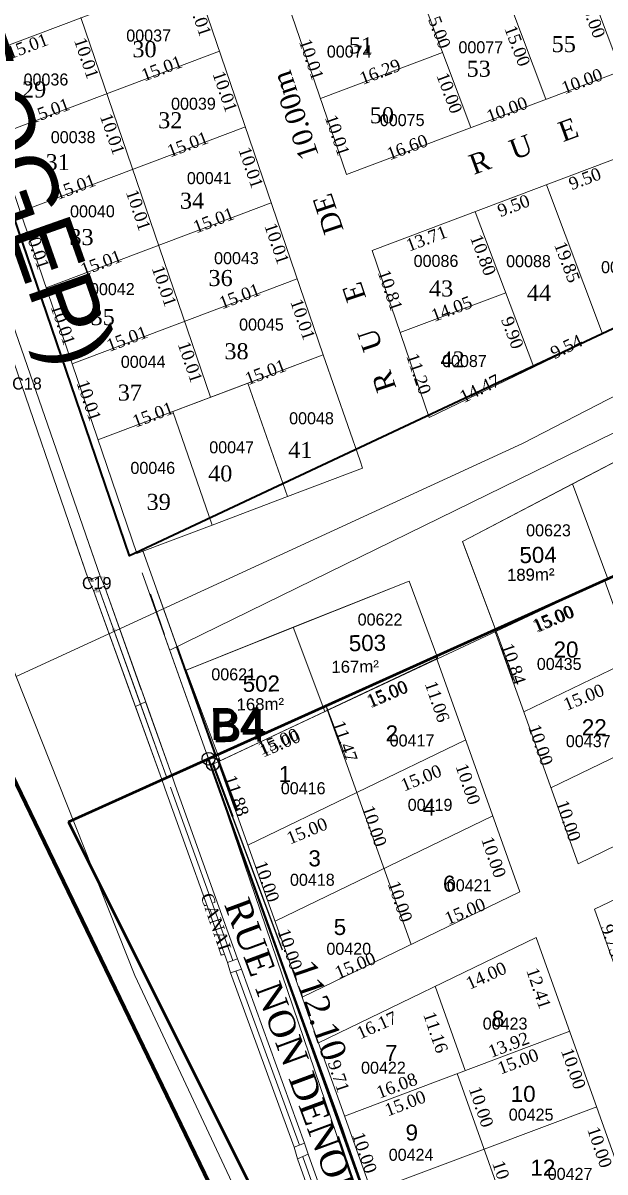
# Model space of a CAD drawing. Header units: metres. Extents: x 245225 to 248406, y 1633796 to 1637634.
# Drawn here: x 245497.8 to 245570.4, y 1636711.4 to 1636854.7 of the extents above; entities that cross this region are included whole.
import ezdxf
from ezdxf.enums import TextEntityAlignment as Align

# ---------------------------------------------------------------- set-up
doc = ezdxf.new("R2010")
doc.units = ezdxf.units.M
doc.header["$MEASUREMENT"] = 0
doc.linetypes.add('DGN Style 6', pattern=[0.997639, 0.000525, -0.209808, 0.367165, -0.209808, 0.000525, -0.209808])
for name, color, linetype, lineweight in [('11', 7, 'Continuous', 0), ('Div_Cont', 2, 'Continuous', 0), ('LIMITES TITRES FONCIERS', 7, 'Continuous', 0), ('SUP COLLEC1', 90, 'Continuous', 0), ('Toponymie', 7, 'Continuous', 30)]:
    doc.layers.add(name, color=color, linetype=linetype, lineweight=lineweight)
for name, color, linetype in [('A_revoir_niveau_0', 7, 'Continuous'), ('historique_numero_parcelle', 7, 'Continuous'), ('limites_sections', 7, 'Continuous')]:
    doc.layers.add(name, color=color, linetype=linetype)
doc.layers.add('Limites_Communes', color=7, linetype='Continuous', lineweight=211, plot=False)
doc.layers.add('LIMITES_PARCELLES', color=7, linetype='Continuous', lineweight=0, true_color=0xffffff)
doc.styles.get("Standard").update_dxf_attribs({"font": 'txt.shx'})
doc.styles.add('Style-Arial', font='arial.ttf')
doc.styles.add('Style-FANCY', font='FANCY.shx')

# ---------------------------------------------------------------- blocks, each defined once
blk = doc.blocks.new('*U571')
at = {"layer": 'LIMITES TITRES FONCIERS', "color": 5, "linetype": 'Continuous', "lineweight": 53}
blk.add_line((-220.886155, -16.798387), (-145.387325, 19.315233), dxfattribs=at)
at = {"layer": 'LIMITES TITRES FONCIERS', "color": 5, "linetype": 'Continuous', "lineweight": 53, "flags": 128}
blk.add_lwpolyline([(-220.886155, -16.798387), (-150.631459, -149.738903), (220.886211, 74.538191), (179.075952, 149.738863), (-2.488738, 67.013773)], dxfattribs=at)

msp = doc.modelspace()

# ---------------------------------------------------------------- linework, layer by layer
at = {"layer": '11', "color": 1, "linetype": 'Continuous', "lineweight": 30, "flags": 128}
msp.add_lwpolyline([(245515.480637, 1636778.389384), (245513.750257, 1636783.457067)], dxfattribs=at)
at = {"layer": 'A_revoir_niveau_0', "color": 7, "linetype": 'Continuous', "lineweight": 0}
for p, q in [((245506.0045, 1636785.2205), (245489.2842, 1636833.8398)), ((245490.6067, 1636834.2441), (245507.4427, 1636785.6865)), ((245505.699982, 1636790.712625), (245507.442682, 1636785.68641)), ((245506.004482, 1636785.22041), (245504.340904, 1636790.057764)), ((245512.728451, 1636788.980526), (245557.84767, 1636662.620332)), ((245512.687703, 1636786.12088), (245521.102303, 1636762.55508)), ((245570.363, 1636785.179755, -0.143397), (245580.636885, 1636756.406863, -0.057609)), ((245511.290717, 1636770.990886), (245506.633882, 1636783.92191)), ((245515.0867, 1636760.4504), (245506.6339, 1636783.922)), ((245511.936119, 1636771.264696), (245507.292476, 1636784.159088)), ((245515.745294, 1636760.687579), (245507.292494, 1636784.159179)), ((245507.978882, 1636784.43951), (245512.584908, 1636771.539943)), ((245507.9789, 1636784.4396), (245516.3935, 1636760.8738)), ((245513.654703, 1636783.412854), (245521.102321, 1636762.555171)), ((245556.572657, 1636779.102088, -0.708689), (245558.96565, 1636772.710259, -0.703729)), ((245556.642679, 1636778.99821, -0.140758), (245567.054145, 1636749.84001, -0.05382)), ((245556.827778, 1636778.828687, 0.919887), (245559.220771, 1636772.436858, 0.924847)), ((245549.325174, 1636775.701386, -0.13935), (245559.810017, 1636746.337688, -0.0518)), ((245511.936119, 1636771.264696), (245511.73064, 1636771.835266)), ((245515.745294, 1636760.687579), (245511.730658, 1636771.835356)), ((245535.604853, 1636769.519842, -0.13671), (245546.227277, 1636739.770836, -0.048011)), ((245535.736144, 1636769.325071, 0.928161), (245538.158922, 1636762.853684, 0.933183)), ((245522.080632, 1636760.656332, 3.697477), (245523.929679, 1636755.718742, 3.701276)), ((245516.207244, 1636759.374932), (245524.009444, 1636737.776132)), ((245516.207262, 1636759.375022), (245524.009462, 1636737.776222)), ((245524.5604, 1636737.9731), (245516.821, 1636759.6419)), ((245569.08347, 1636744.156714, -0.036875), (245591.349019, 1636681.800141, 0.149045)), ((245561.839342, 1636740.654392, -0.034855), (245584.29609, 1636677.762352, 0.152662)), ((245529.801488, 1636738.372706, -0.060623), (245537.628956, 1636716.709091, 0.00406)), ((245524.374628, 1636736.472871), (245532.292228, 1636714.735571)), ((245532.9265, 1636715.01), (245525.099, 1636736.6737)), ((245523.7169, 1636736.2333), (245531.6345, 1636714.496)), ((245549.235822, 1636734.560963, -0.031339), (245552.988962, 1636724.049974)), ((245551.977032, 1636723.668156), (245565.430083, 1636685.99174, 0.112335)), ((245533.3782, 1636713.644), (245572.225104, 1636604.849956)), ((245533.3782, 1636713.644), (245568.708031, 1636614.699815)), ((245568.37041, 1636612.238112), (245532.0695, 1636713.0379)), ((245566.681159, 1636616.928799), (245532.0695, 1636713.0379)), ((245571.281398, 1636606.220881), (245532.728094, 1636713.275079)), ((245567.913042, 1636615.574077), (245532.728094, 1636713.275079))]:
    msp.add_line(p, q, dxfattribs=at)
at = {"layer": 'A_revoir_niveau_0', "color": 7, "linetype": 'Continuous', "lineweight": 13}
for p, q in [((245552.643516, 1636790.005105, 0.911214), (245558.913038, 1636773.258832, 0.924209)), ((245535.736144, 1636769.325071, 0.928161), (245537.869032, 1636763.627999, 0.932582))]:
    msp.add_line(p, q, dxfattribs=at)
at = {"layer": 'A_revoir_niveau_0', "color": 5, "linetype": 'Continuous', "lineweight": 0}
for p, q in [((245506.6339, 1636783.922), (245506.0045, 1636785.2205)), ((245507.4427, 1636785.6865), (245507.9789, 1636784.4396)), ((245512.380224, 1636772.113178), (245512.584908, 1636771.539943)), ((245512.380242, 1636772.113268), (245516.3935, 1636760.8738)), ((245511.290717, 1636770.990886), (245511.08596, 1636771.559452)), ((245515.0867, 1636760.4504), (245511.085977, 1636771.559542)), ((245513.12743, 1636770.020705), (245511.848886, 1636769.441111)), ((245515.5489, 1636759.1372), (245523.3511, 1636737.5384)), ((245523.3511, 1636737.5384), (245523.7169, 1636736.2333)), ((245533.3782, 1636713.644), (245532.9265, 1636715.01)), ((245531.6345, 1636714.496), (245532.0695, 1636713.0379)), ((245532.0695, 1636713.0379), (245533.3782, 1636713.644))]:
    msp.add_line(p, q, dxfattribs=at)
at = {"layer": 'A_revoir_niveau_0', "linetype": 'Continuous', "lineweight": 0}
msp.add_line((245514.565982, 1636783.834505), (245524.226765, 1636756.778664), dxfattribs=at)
at = {"layer": 'A_revoir_niveau_0', "color": 7, "linetype": 'Continuous', "lineweight": 30}
msp.add_line((245521.529736, 1636761.323517, -0.129128), (245529.269104, 1636739.654802, -0.064519), dxfattribs=at)
at = {"layer": 'A_revoir_niveau_0', "color": 1, "linetype": 'Continuous', "lineweight": 30}
msp.add_line((245522.080616, 1636760.656242, 3.697481), (245530.150019, 1636739.108164, 3.714058), dxfattribs=at)
at = {"layer": 'A_revoir_niveau_0', "color": 5, "linetype": 'Continuous', "lineweight": 40, "flags": 128}
msp.add_lwpolyline([(245904.959091, 1636911.461804), (245930.174433, 1636870.015722), (245558.774122, 1636657.389392), (245538.087021, 1636715.325371), (245520.969777, 1636762.92637), (245579.818956, 1636789.440258), (245596.181416, 1636760.857858), (245630.890655, 1636780.716536), (245645.799611, 1636754.679451), (245738.660151, 1636806.92273), (245723.770592, 1636833.859662), (245904.959091, 1636911.461804)], close=True, dxfattribs=at)
at = {"layer": 'A_revoir_niveau_0', "color": 7, "linetype": 'Continuous', "lineweight": 0, "flags": 128}
msp.add_lwpolyline([(245513.12743, 1636770.020705), (245511.848886, 1636769.441111), (245515.0867, 1636760.4504), (245515.5489, 1636759.1372), (245523.3511, 1636737.5384), (245523.7169, 1636736.2333), (245531.6345, 1636714.496), (245532.0695, 1636713.0379), (245533.3782, 1636713.644), (245532.9265, 1636715.01), (245525.099, 1636736.6737), (245524.5604, 1636737.9731), (245516.821, 1636759.6419), (245516.3935, 1636760.8738), (245513.12743, 1636770.020705)], close=True, dxfattribs=at)
at = {"layer": 'A_revoir_niveau_0', "color": 7, "linetype": 'Continuous', "lineweight": 0}
for points in [[(245506.004482, 1636785.22041), (245507.442682, 1636785.68641), (245507.978882, 1636784.43951), (245506.633882, 1636783.92191)], [(245506.004482, 1636785.22041), (245507.442682, 1636785.68641), (245507.978882, 1636784.43951), (245506.633882, 1636783.92191)], [(245506.0045, 1636785.2205), (245507.4427, 1636785.6865), (245507.9789, 1636784.4396), (245506.6339, 1636783.922)], [(245523.716882, 1636736.23321), (245525.098982, 1636736.67361), (245524.560382, 1636737.97301), (245523.351082, 1636737.53831)], [(245523.716882, 1636736.23321), (245525.098982, 1636736.67361), (245524.560382, 1636737.97301), (245523.351082, 1636737.53831)], [(245523.716882, 1636736.23321), (245525.098982, 1636736.67361), (245524.560382, 1636737.97301), (245523.351082, 1636737.53831)], [(245523.716882, 1636736.23321), (245525.098982, 1636736.67361), (245524.560382, 1636737.97301), (245523.351082, 1636737.53831)], [(245523.716882, 1636736.23321), (245525.098982, 1636736.67361), (245524.560382, 1636737.97301), (245523.351082, 1636737.53831)], [(245523.716882, 1636736.23321), (245525.098982, 1636736.67361), (245524.560382, 1636737.97301), (245523.351082, 1636737.53831)], [(245523.716882, 1636736.23321), (245525.098982, 1636736.67361), (245524.560382, 1636737.97301), (245523.351082, 1636737.53831)], [(245523.716882, 1636736.23321), (245525.098982, 1636736.67361), (245524.560382, 1636737.97301), (245523.351082, 1636737.53831)], [(245523.716882, 1636736.23321), (245525.098982, 1636736.67361), (245524.560382, 1636737.97301), (245523.351082, 1636737.53831)], [(245523.716882, 1636736.23321), (245525.098982, 1636736.67361), (245524.560382, 1636737.97301), (245523.351082, 1636737.53831)], [(245523.7169, 1636736.2333), (245525.099, 1636736.6737), (245524.5604, 1636737.9731), (245523.3511, 1636737.5384)], [(245523.7169, 1636736.2333), (245525.099, 1636736.6737), (245524.5604, 1636737.9731), (245523.3511, 1636737.5384)], [(245523.7169, 1636736.2333), (245525.099, 1636736.6737), (245524.5604, 1636737.9731), (245523.3511, 1636737.5384)], [(245523.7169, 1636736.2333), (245525.099, 1636736.6737), (245524.5604, 1636737.9731), (245523.3511, 1636737.5384)], [(245523.7169, 1636736.2333), (245525.099, 1636736.6737), (245524.5604, 1636737.9731), (245523.3511, 1636737.5384)]]:
    msp.add_3dface(points, dxfattribs=at)
at = {"layer": 'A_revoir_niveau_0', "color": 4, "linetype": 'Continuous', "lineweight": 0}
for points in [[(245532.069482, 1636713.03781), (245533.378182, 1636713.64391), (245532.926482, 1636715.00991), (245531.634482, 1636714.49591)], [(245532.069482, 1636713.03781), (245533.378182, 1636713.64391), (245532.926482, 1636715.00991), (245531.634482, 1636714.49591)], [(245532.069482, 1636713.03781), (245533.378182, 1636713.64391), (245532.926482, 1636715.00991), (245531.634482, 1636714.49591)], [(245532.069482, 1636713.03781), (245533.378182, 1636713.64391), (245532.926482, 1636715.00991), (245531.634482, 1636714.49591)], [(245532.069482, 1636713.03781), (245533.378182, 1636713.64391), (245532.926482, 1636715.00991), (245531.634482, 1636714.49591)], [(245532.069482, 1636713.03781), (245533.378182, 1636713.64391), (245532.926482, 1636715.00991), (245531.634482, 1636714.49591)], [(245532.069482, 1636713.03781), (245533.378182, 1636713.64391), (245532.926482, 1636715.00991), (245531.634482, 1636714.49591)], [(245532.069482, 1636713.03781), (245533.378182, 1636713.64391), (245532.926482, 1636715.00991), (245531.634482, 1636714.49591)], [(245532.069482, 1636713.03781), (245533.378182, 1636713.64391), (245532.926482, 1636715.00991), (245531.634482, 1636714.49591)], [(245532.069482, 1636713.03781), (245533.378182, 1636713.64391), (245532.926482, 1636715.00991), (245531.634482, 1636714.49591)], [(245532.0695, 1636713.0379), (245533.3782, 1636713.644), (245532.9265, 1636715.01), (245531.6345, 1636714.496)], [(245532.0695, 1636713.0379), (245533.3782, 1636713.644), (245532.9265, 1636715.01), (245531.6345, 1636714.496)], [(245532.0695, 1636713.0379), (245533.3782, 1636713.644), (245532.9265, 1636715.01), (245531.6345, 1636714.496)], [(245532.0695, 1636713.0379), (245533.3782, 1636713.644), (245532.9265, 1636715.01), (245531.6345, 1636714.496)], [(245532.0695, 1636713.0379), (245533.3782, 1636713.644), (245532.9265, 1636715.01), (245531.6345, 1636714.496)]]:
    msp.add_3dface(points, dxfattribs=at)
at = {"layer": 'Div_Cont', "color": 7, "linetype": 'Continuous', "lineweight": 13, "extrusion": (0.0663406789937921, 0.0256108565431395, 0.9974682944022678), "elevation": 58210.632018, "flags": 128}
msp.add_lwpolyline([(1438509.87499, -816499.988903), (1438510.573634, -816509.935374), (1438510.901348, -816514.600985), (1438524.158815, -816514.736475), (1438522.488031, -816500.117807), (1438509.87499, -816499.988903)], close=True, dxfattribs=at)
at = {"layer": 'Div_Cont', "color": 7, "linetype": 'Continuous', "lineweight": 13, "extrusion": (0.0663406789934778, 0.0256108565428571, 0.997468294402296), "elevation": 58210.632018, "flags": 128}
msp.add_lwpolyline([(1438520.725894, -816484.699821), (1438508.792514, -816484.577863), (1438509.846932, -816499.589422), (1438509.874991, -816499.9889), (1438522.488033, -816500.117804), (1438520.725894, -816484.699821)], close=True, dxfattribs=at)
at = {"layer": 'Div_Cont', "color": 7, "linetype": 'Continuous', "lineweight": 13, "extrusion": (0.0663406789937875, 0.0256108565433774, 0.9974682944022621), "elevation": 58210.632019, "flags": 128}
msp.add_lwpolyline([(1438507.134676, -816460.97559), (1438507.175736, -816461.560146), (1438508.244748, -816476.251713), (1438508.23573, -816476.27684), (1438508.230154, -816476.571706), (1438518.521443, -816476.676882), (1438518.357528, -816461.090286), (1438507.134676, -816460.97559)], close=True, dxfattribs=at)
at = {"layer": 'Div_Cont', "color": 7, "linetype": 'Continuous', "lineweight": 13}
msp.add_3dface([(245518.164956, 1636773.993384, 3.615465), (245522.402235, 1636762.675355, 3.624248), (245535.462103, 1636768.803374, 2.598306), (245531.526977, 1636779.314334, 2.59015)], dxfattribs=at)
at = {"layer": 'LIMITES TITRES FONCIERS', "color": 5, "linetype": 'Continuous', "lineweight": 53}
msp.add_line((245517.35501, 1636761.297774), (245579.818956, 1636789.440258), dxfattribs=at)
at = {"layer": 'Limites_Communes', "color": 210, "lineweight": 80, "flags": 128}
msp.add_lwpolyline([(245735.1907, 1636182.4264), (245737.0861, 1636220.9674), (245735.2556, 1636239.0143), (245707.1038, 1636298.2282), (245667.8308, 1636399.1458), (245610.4254, 1636525.3073), (245591.9622, 1636563.4721), (245540.6052, 1636669.6309), (245473.0182, 1636809.3381), (245335.4487, 1637145.601), (245779.4502, 1637342.6846), (245848.75, 1637373.75), (245979.1715, 1637415.3337), (246366.25, 1637538.75), (246605.2718, 1637633.7039), (246913.4298, 1637003.726)], dxfattribs=at)
at = {"layer": 'limites_parcelles', "color": 7, "linetype": 'Continuous', "lineweight": 0}
msp.add_line((245895.205595, 1636968.585828), (245511.81909, 1636788.553504), dxfattribs=at)
at = {"layer": 'limites_parcelles', "color": 7, "lineweight": 0}
for p, q in [((245561.815975, 1636876.749644), (245572.406672, 1636848.681208)), ((245552.459829, 1636873.219412), (245563.050526, 1636845.150975)), ((245543.103684, 1636869.68918), (245553.694381, 1636841.620743)), ((245491.016667, 1636850.035865), (245512.021912, 1636788.518791)), ((245614.599497, 1636837.417865), (245548.50393, 1636805.462587)), ((245570.117079, 1636815.911914), (245563.109162, 1636834.484937)), ((245561.529826, 1636811.760228), (245554.220824, 1636831.131217)), ((245544.885066, 1636816.060982), (245558.034954, 1636821.022658)), ((245516.516153, 1636806.216443), (245507.181608, 1636802.694361)), ((245521.434631, 1636792.070369), (245516.516153, 1636806.216443)), ((245512.021912, 1636788.518791), (245521.434631, 1636792.070369)), ((245566.013485, 1636728.964347), (245537.94058, 1636718.371964)), ((245569.376748, 1636719.545243, 0.028084), (245541.303843, 1636708.95286, 0.028084))]:
    msp.add_line(p, q, dxfattribs=at)
at = {"layer": 'limites_parcelles', "color": 1, "linetype": 'Continuous', "lineweight": 40, "flags": 128}
msp.add_lwpolyline([(246242.36, 1637357.731), (246325.071, 1637170.444), (245511.13, 1636788.23), (245429.275, 1637028.013), (246242.360078, 1637357.730823)], close=True, dxfattribs=at)
at = {"layer": 'limites_parcelles', "color": 7, "lineweight": 0, "flags": 128}
for points in [[(245528.460131, 1636864.163919), (245538.159096, 1636835.759017)], [(245538.159096, 1636835.759017), (245605.620989, 1636861.213533)], [(245491.016667, 1636850.035865), (245519.099265, 1636860.631906)], [(245519.086169, 1636860.670261), (245535.264206, 1636813.290401)], [(245505.057966, 1636855.333885), (245521.222907, 1636807.992381)], [(245494.249655, 1636840.567564), (245522.332254, 1636851.163605)], [(245534.926108, 1636845.227317), (245550.164148, 1636850.976889)], [(245541.392084, 1636826.290716), (245609.151221, 1636851.857387)], [(245497.482643, 1636831.099264), (245525.565242, 1636841.695304)], [(245500.715632, 1636821.630963), (245528.79823, 1636832.227003)], [(245541.392084, 1636826.290716), (245548.50393, 1636805.462587)], [(245503.94862, 1636812.162662), (245532.031218, 1636822.758702)], [(245507.181608, 1636802.694361), (245535.264206, 1636813.290401)]]:
    msp.add_lwpolyline(points, dxfattribs=at)
msp.add_lwpolyline([(245540.180938, 1636799.143669), (245539.860947, 1636800.069677), (245535.264206, 1636813.290401), (245525.889886, 1636809.753312), (245530.808364, 1636795.607238), (245540.180938, 1636799.143669)], close=True, dxfattribs=at)
at = {"layer": 'limites_parcelles', "color": 7, "lineweight": 0}
msp.add_3dface([(245525.889886, 1636809.753312), (245516.516153, 1636806.216443), (245521.434631, 1636792.070369), (245530.808364, 1636795.607238)], dxfattribs=at)
at = {"layer": 'limites_sections', "lineweight": 13, "flags": 128}
for points in [[(245897.722, 1636971.857), (245799.571, 1636923.569), (245677.175, 1636862.609), (245560.123, 1636802.218), (245496.981, 1636773.187), (245385.738, 1637053.755), (245806.576, 1637211.153), (245897.722, 1636971.857)], [(245719.42, 1636353.986), (245698.595, 1636337.993), (245511.761, 1636735.908), (245496.981, 1636773.187), (245560.123, 1636802.218), (245677.175, 1636862.609), (245799.571, 1636923.569), (245873.298, 1636959.841), (245895.178, 1636920.691), (245957.845, 1636823.563), (246030.023, 1636685.769), (246046.154, 1636659.835), (246025.889, 1636623.421), (245978.663, 1636538.563), (245960.384, 1636515.714), (245916.796, 1636464.041), (245868.99, 1636432.405), (245787.087, 1636391.629), (245738.227, 1636368.429), (245719.42, 1636353.986)]]:
    msp.add_lwpolyline(points, close=True, dxfattribs=at)
at = {"layer": 'SUP COLLEC1', "color": 7, "linetype": 'Continuous', "lineweight": 0}
for p, q in [((245883.535221, 1636956.294988), (245516.13889, 1636776.45554)), ((245579.782351, 1636789.599551, -0.883352), (245521.4963, 1636762.250268, 3.695415)), ((245560.28973, 1636768.784331, -0.110304), (245587.45521, 1636781.918036, -0.117881)), ((245563.671938, 1636759.31217, -0.082062), (245590.837417, 1636772.445876, -0.089639)), ((245525.880122, 1636752.148304, -0.100707), (245553.045602, 1636765.28201, -0.108284)), ((245556.886017, 1636657.598364, -3.718182), (245520.710016, 1636763.704365, -3.837219)), ((245558.774, 1636657.389), (245520.97, 1636762.926)), ((245567.054145, 1636749.84001, -0.05382), (245594.219625, 1636762.973715, -0.061398)), ((245569.08347, 1636744.156714, -0.036875), (245596.248949, 1636757.290419, -0.044452)), ((245529.26233, 1636742.676144, -0.072465), (245556.42781, 1636755.809849, -0.080042)), ((245532.644537, 1636733.203983, -0.044223), (245559.810017, 1636746.337688, -0.0518)), ((245534.673862, 1636727.520687, -0.027278), (245561.839342, 1636740.654392, -0.034855))]:
    msp.add_line(p, q, dxfattribs=at)
at = {"layer": 'SUP COLLEC1', "color": 7, "linetype": 'Continuous', "lineweight": 30}
for p, q in [((245579.819028, 1636789.440067, -0.145217), (245520.969844, 1636762.926194, -0.133894)), ((245520.969844, 1636762.926194, -0.133894), (245529.269104, 1636739.654802, -0.064519))]:
    msp.add_line(p, q, dxfattribs=at)
at = {"layer": 'SUP COLLEC1', "color": 7, "linetype": 'Continuous', "lineweight": 40}
for p, q in [((245521.884465, 1636763.338474), (245517.042765, 1636776.898066)), ((245524.589317, 1636756.425483, 2.000734), (245522.147114, 1636762.948756, 1.995672)), ((245529.269104, 1636739.654802, -0.064519), (245537.628956, 1636716.709091, 0.00406)), ((245537.628956, 1636716.709091, 0.00406), (245538.087017, 1636715.325381, 0.00815)), ((245537.092578, 1636715.845943, -3.779077), (245556.886126, 1636657.598664, -3.718168))]:
    msp.add_line(p, q, dxfattribs=at)
at = {"layer": 'SUP COLLEC1', "color": 1, "linetype": 'Continuous', "lineweight": 30}
msp.add_line((245521.496284, 1636762.250177, 3.695419), (245530.150019, 1636739.108164, 3.714058), dxfattribs=at)
at = {"layer": 'SUP COLLEC1', "linetype": 'Continuous', "lineweight": 0}
for p, q in [((245521.4963, 1636762.250268, 3.695415), (245523.937344, 1636755.722373, 3.700673)), ((245523.946278, 1636755.726605, 3.69997), (245521.496545, 1636762.249991, 3.695406))]:
    msp.add_line(p, q, dxfattribs=at)
at = {"layer": 'SUP COLLEC1', "color": 7, "linetype": 'Continuous', "lineweight": 13}
msp.add_line((245524.311063, 1636757.168717, 2.000157), (245522.147114, 1636762.948756, 1.995672), dxfattribs=at)
at = {"layer": 'SUP COLLEC1', "color": 1, "linetype": 'Continuous', "lineweight": 40}
msp.add_line((245538.087003, 1636715.32528), (245558.774104, 1636657.389302), dxfattribs=at)
at = {"layer": 'SUP COLLEC1', "color": 7, "linetype": 'Continuous', "lineweight": 13, "extrusion": (0.0663406789939919, 0.0256108565432143, 0.9974682944022529), "elevation": 58210.632019, "flags": 128}
msp.add_lwpolyline([(1438520.725893, -816484.699824), (1438508.792513, -816484.577866), (1438510.901348, -816514.600985), (1438524.158815, -816514.736475), (1438520.725893, -816484.699824)], dxfattribs=at)
at = {"layer": 'SUP COLLEC1', "color": 7, "linetype": 'Continuous', "lineweight": 13, "extrusion": (0.0663406789941378, 0.0256108565423801, 0.9974682944022643), "elevation": 58210.632017, "flags": 128}
msp.add_lwpolyline([(1438518.521455, -816476.67686), (1438508.230166, -816476.571684), (1438506.12133, -816446.548565), (1438518.205913, -816446.672069), (1438518.521455, -816476.67686)], dxfattribs=at)
at = {"layer": 'SUP COLLEC1', "linetype": 'Continuous', "lineweight": 40, "extrusion": (-0.0002642352402951, 0.0007066238502016, 0.9999997154311955), "elevation": 1095.395226, "flags": 128}
msp.add_lwpolyline([(245521.488705, 1636761.884867), (245523.929751, 1636755.356971)], dxfattribs=at)
at = {"layer": 'SUP COLLEC1', "color": 7, "linetype": 'Continuous', "lineweight": 30, "extrusion": (-0.0009914206206706, 0.0026275539019327, 0.9999960565150471)}
msp.add_circle((245520.849047, 1636757.915985, 4057.134367), 0.8000000000000046, dxfattribs=at)
at = {"layer": 'SUP COLLEC1', "color": 7, "linetype": 'Continuous', "lineweight": 30, "extrusion": (0.066340678993915, 0.0256108565425995, 0.9974682944022735)}
msp.add_circle((1438506.050954, -816445.547753, 58210.632018), 0.8000000000000002, dxfattribs=at)
at = {"layer": 'SUP COLLEC1', "linetype": 'Continuous', "lineweight": 0, "extrusion": (0.066340678993915, 0.0256108565425995, 0.9974682944022735)}
msp.add_circle((1438506.051032, -816445.547801, 58210.632018), 0.8000000000000002, dxfattribs=at)
at = {"layer": 'SUP COLLEC1', "color": 3, "linetype": 'Continuous', "lineweight": 13, "extrusion": (0.066340678993915, 0.0256108565425995, 0.9974682944022735)}
msp.add_circle((1438506.051032, -816445.547801, 58210.632018), 0.8000000000000002, dxfattribs=at)
at = {"layer": 'SUP COLLEC1', "linetype": 'Continuous', "lineweight": 40}
msp.add_3dface([(245893.276, 1636930.665), (245930.174, 1636870.01), (245558.774, 1636657.389), (245520.97, 1636762.926)], dxfattribs=at)

# ---------------------------------------------------------------- block references
at = {"layer": 'LIMITES TITRES FONCIERS', "color": 5, "linetype": 'Continuous', "lineweight": 53, "rotation": 358.6901}
msp.add_blockref('*U571', (245724.72674, 1636766.806508), dxfattribs=at)
msp.add_blockref('*U571', (245724.72674, 1636766.806508), dxfattribs=at)

# ---------------------------------------------------------------- texts
at = {"layer": 'historique_numero_parcelle', "color": 92, "linetype": 'Continuous', "lineweight": 0, "style": 'Style-FANCY'}
for s, p in [('00037', (245513.500315, 1636853.099919)), ('00077', (245554.926285, 1636851.637095)), ('00074', (245538.509853, 1636851.101219)), ('00036', (245500.690258, 1636847.615076)), ('00039', (245519.084186, 1636844.598413)), ('00075', (245545.120171, 1636842.558576)), ('00038', (245504.084375, 1636840.429932)), ('00041', (245521.054964, 1636835.329028)), ('00040', (245506.488119, 1636831.184344)), ('00043', (245524.449082, 1636825.346613)), ('00086', (245549.335446, 1636824.993366)), ('00088', (245560.873031, 1636824.966349)), ('00089', (245572.711063, 1636824.225488)), ('00042', (245508.971165, 1636821.4823)), ('00045', (245527.56948, 1636817.0645)), ('00044', (245512.815881, 1636812.421715)), ('00087', (245552.88011, 1636812.515348)), ('00048', (245533.810277, 1636805.381784)), ('00047', (245523.846899, 1636801.761788)), ('00046', (245514.017354, 1636799.191656))]:
    msp.add_text(s, height=1.499994, rotation=0.1323, dxfattribs=at).set_placement(p, align=Align.MIDDLE_CENTER)
at = {"layer": 'historique_numero_parcelle', "color": 3, "extrusion": (-0.0009914206206704, 0.0026275539019333, 0.9999960565150471), "style": 'Style-FANCY'}
msp.add_text('00623', height=1.499994, rotation=7.5e-05, dxfattribs=at).set_placement((245563.257935, 1636786.367879, 4068.25367), align=Align.MIDDLE_CENTER)
at = {"layer": 'historique_numero_parcelle', "color": 3, "extrusion": (-0.0009914206206704, 0.0026275539019332, 0.9999960565150471), "style": 'Style-FANCY'}
for s, p in [('00622', (245542.247683, 1636775.241363, 4069.928324)), ('00621', (245523.996261, 1636768.404889, 4071.327519))]:
    msp.add_text(s, height=1.499994, rotation=7.5e-05, dxfattribs=at).set_placement(p, align=Align.MIDDLE_CENTER)
at = {"layer": 'historique_numero_parcelle', "color": 3, "extrusion": (-0.0009914206206706, 0.002627553901933, 0.9999960565150471), "style": 'Style-FANCY'}
for s, p in [('00435', (245564.578941, 1636769.734189, 4057.134367)), ('00417', (245546.226899, 1636760.195859, 4057.134367)), ('00437', (245568.199629, 1636760.110797, 4057.134367)), ('00416', (245532.652158, 1636754.240503, 4057.134367)), ('00419', (245548.477715, 1636752.173445, 4057.134367)), ('00418', (245533.793541, 1636742.826505, 4057.134367)), ('00421', (245553.355934, 1636742.143697, 4057.134367)), ('00420', (245538.335842, 1636734.227221, 4057.134367)), ('00423', (245557.831313, 1636724.897416, 4057.134367)), ('00422', (245542.659332, 1636719.398098, 4057.134367)), ('00425', (245561.077854, 1636713.548253, 4057.134367)), ('00424', (245546.108508, 1636708.541798, 4057.134367)), ('00427', (245565.938991, 1636706.162434, 4057.134367))]:
    msp.add_text(s, height=1.499994, rotation=7.5e-05, dxfattribs=at).set_placement(p, align=Align.MIDDLE_CENTER)
at = {"layer": 'limites_parcelles', "color": 7, "lineweight": 0}
for s, insert, char_height, attachment_point, rotation, line_spacing_factor in [('\\fSylfaen|b0|i0|c00|p23;10.01', (245520.526489, 1636855.833128), 1.55, 2, 288.85267473540927, 0.6), ('\\fSylfaen|b0|i0|c00|p23;15.00', (245569.571875, 1636855.627712), 1.55, 2, 290.6723199663295, 0.6), ('\\fSylfaen|b0|i0|c00|p23;5.00', (245549.017484, 1636853.215198), 1.55, 8, 290.6723199663295, 0.6), ('\\fSylfaen|b0|i0|c00|p23;15.00', (245560.215729, 1636852.09748), 1.55, 2, 290.6723199663295, 0.6), ('\\fSylfaen|b0|i0|c00|p23;15.01', (245498.107921, 1636852.497752), 1.55, 2, 20.672319966329518, 0.6), ('\\fSylfaen|b0|i0|c00|p23;10.01', (245506.48519, 1636850.535108), 1.55, 2, 288.85267473540927, 0.6), ('\\fSylfaen|b0|i0|c00|p23;10.01', (245533.042534, 1636849.868907), 1.55, 8, 288.85267473540927, 0.6), ('\\fSylfaen|b0|i0|c00|p23;R   U    E       DE     10.00m', (245554.062139, 1636835.663235), 2.5, 7, 20.151336959884055, 0.6), ('\\fSylfaen|b0|i0|c00|p23;15.01', (245515.412599, 1636848.250589), 1.55, 8, 20.672319966329518, 0.6), ('\\fSylfaen|b0|i0|c00|p23;16.29', (245542.646123, 1636847.838098), 1.55, 8, 20.672319966329518, 0.6), ('\\fSylfaen|b0|i0|c00|p23;10.01', (245523.759477, 1636846.364827), 1.55, 2, 288.85267473540927, 0.6), ('\\fSylfaen|b0|i0|c00|p23;R   U    E       DE     10.00m', (245544.467883, 1636809.171719), 2.5, 7, 108.4550241487641, 0.6), ('\\fSylfaen|b0|i0|c00|p23;10.00', (245551.742142, 1636846.228211), 1.55, 2, 290.6723199663295, 0.6), ('\\fSylfaen|b0|i0|c00|p23;10.00', (245567.829594, 1636846.652086), 1.55, 8, 20.672319966329518, 0.6), ('\\fSylfaen|b0|i0|c00|p23;15.01', (245501.3713, 1636842.952569), 1.55, 8, 20.672319966329518, 0.6), ('\\fSylfaen|b0|i0|c00|p23;10.00', (245558.473449, 1636843.121854), 1.55, 8, 20.672319966329518, 0.6), ('\\fSylfaen|b0|i0|c00|p23;10.01', (245509.718178, 1636841.066807), 1.55, 2, 288.85267473540927, 0.6), ('\\fSylfaen|b0|i0|c00|p23;10.01', (245536.275523, 1636840.400606), 1.55, 8, 288.85267473540927, 0.6), ('\\fSylfaen|b0|i0|c00|p23;15.01', (245518.645588, 1636838.782288), 1.55, 8, 20.672319966329518, 0.6), ('\\fSylfaen|b0|i0|c00|p23;16.60', (245546.027734, 1636838.425874), 1.55, 8, 20.672319966329518, 0.6), ('\\fSylfaen|b0|i0|c00|p23;10.01', (245526.992465, 1636836.896526), 1.55, 2, 288.85267473540927, 0.6), ('\\fSylfaen|b0|i0|c00|p23;9.50', (245567.623936, 1636835.974675), 1.55, 2, 20.672319966329518, 0.6), ('\\fSylfaen|b0|i0|c00|p23;15.01', (245504.604288, 1636833.484268), 1.55, 8, 20.672319966329518, 0.6), ('\\fSylfaen|b0|i0|c00|p23;10.01', (245512.951166, 1636831.598506), 1.55, 2, 288.85267473540927, 0.6), ('\\fSylfaen|b0|i0|c00|p23;9.50', (245558.735597, 1636832.620954), 1.55, 2, 20.672319966329518, 0.6), ('\\fSylfaen|b0|i0|c00|p23;15.01', (245521.878576, 1636829.313988), 1.55, 8, 20.672319966329518, 0.6), ('\\fSylfaen|b0|i0|c00|p23;10.01', (245530.225453, 1636827.428226), 1.55, 2, 288.85267473540927, 0.6), ('\\fSylfaen|b0|i0|c00|p23;10.01', (245498.832058, 1636826.272552), 1.55, 8, 288.85267473540927, 0.6), ('\\fSylfaen|b0|i0|c00|p23;13.71', (245547.877058, 1636828.523843), 1.55, 2, 20.672319966329518, 0.6), ('\\fSylfaen|b0|i0|c00|p23;10.80', (245555.940766, 1636826.006333), 1.55, 2, 290.6723199663295, 0.6), ('\\fSylfaen|b0|i0|c00|p23;19.85', (245566.425997, 1636825.127821), 1.55, 2, 290.6723199663295, 0.6), ('\\fSylfaen|b0|i0|c00|p23;15.01', (245507.837277, 1636824.015967), 1.55, 8, 20.672319966329518, 0.6), ('\\fSylfaen|b0|i0|c00|p23;10.01', (245516.184154, 1636822.130205), 1.55, 2, 288.85267473540927, 0.6), ('\\fSylfaen|b0|i0|c00|p23;10.81', (245542.871496, 1636821.083288), 1.55, 8, 288.85267473540927, 0.6), ('\\fSylfaen|b0|i0|c00|p23;15.01', (245525.111564, 1636819.845687), 1.55, 8, 20.672319966329518, 0.6), ('\\fSylfaen|b0|i0|c00|p23;10.01', (245502.065046, 1636816.804251), 1.55, 8, 288.85267473540927, 0.6), ('\\fSylfaen|b0|i0|c00|p23;10.01', (245533.458442, 1636817.959925), 1.55, 2, 288.85267473540927, 0.6), ('\\fSylfaen|b0|i0|c00|p23;14.05', (245551.561006, 1636818.277815), 1.55, 8, 20.672319966329518, 0.6), ('\\fSylfaen|b0|i0|c00|p23;9.90', (245559.595267, 1636816.320838), 1.55, 2, 290.6723199663295, 0.6), ('\\fSylfaen|b0|i0|c00|p23;15.01', (245511.070265, 1636814.547667), 1.55, 8, 20.672319966329518, 0.6), ('\\fSylfaen|b0|i0|c00|p23;9.54', (245565.947391, 1636813.582028), 1.55, 8, 25.80242318528712, 0.6), ('\\fSylfaen|b0|i0|c00|p23;10.01', (245519.417142, 1636812.661905), 1.55, 2, 288.85267473540927, 0.6), ('\\fSylfaen|b0|i0|c00|p23;15.01', (245528.344552, 1636810.377386), 1.55, 8, 20.672319966329518, 0.6), ('\\fSylfaen|b0|i0|c00|p23;11.20', (245546.427419, 1636810.669223), 1.55, 8, 288.85267473540927, 0.6), ('\\fSylfaen|b0|i0|c00|p23;14.47', (245555.141075, 1636808.35749), 1.55, 8, 25.80242318528712, 0.6), ('\\fSylfaen|b0|i0|c00|p23;10.01', (245505.298035, 1636807.33595), 1.55, 8, 288.85267473540927, 0.6), ('\\fSylfaen|b0|i0|c00|p23;15.01', (245514.303253, 1636805.079366), 1.55, 8, 20.672319966329518, 0.6), ('\\fSylfaen|b0|i0|c00|p23;CANAL', (245521.235127, 1636742.033721), 1.55, 8, 288.85267473540927, 0.864913)]:
    msp.add_mtext(s, dxfattribs=dict(at, insert=insert, char_height=char_height, attachment_point=attachment_point, rotation=rotation, line_spacing_factor=line_spacing_factor))
at = {"layer": 'limites_parcelles', "color": 7, "lineweight": 0, "char_height": 2, "attachment_point": 5, "line_spacing_factor": 0.6}
for s, insert in [('\\fSylfaen|b0|i0|c00|p23;30', (245512.981279, 1636851.37288)), ('\\fSylfaen|b0|i0|c00|p23;51', (245539.979725, 1636851.865243)), ('\\fSylfaen|b0|i0|c00|p23;55', (245565.269188, 1636852.019126)), ('\\fSylfaen|b0|i0|c00|p23;53', (245554.659542, 1636848.948955)), ('\\fSylfaen|b0|i0|c00|p23;29', (245499.215246, 1636846.356151)), ('\\fSylfaen|b0|i0|c00|p23;50', (245542.595516, 1636843.144508)), ('\\fSylfaen|b0|i0|c00|p23;32', (245516.200446, 1636842.519843)), ('\\fSylfaen|b0|i0|c00|p23;31', (245502.151907, 1636837.298895)), ('\\fSylfaen|b0|i0|c00|p23;34', (245518.910405, 1636832.490974)), ('\\fSylfaen|b0|i0|c00|p23;33', (245505.126933, 1636827.960052)), ('\\fSylfaen|b0|i0|c00|p23;36', (245522.471367, 1636822.852335)), ('\\fSylfaen|b0|i0|c00|p23;43', (245549.975533, 1636821.549489)), ('\\fSylfaen|b0|i0|c00|p23;44', (245562.182555, 1636821.017905)), ('\\fSylfaen|b0|i0|c00|p23;35', (245507.767137, 1636817.981883)), ('\\fSylfaen|b0|i0|c00|p23;38', (245524.45588, 1636813.721777)), ('\\fSylfaen|b0|i0|c00|p23;42', (245551.405498, 1636812.713206)), ('\\fSylfaen|b0|i0|c00|p23;37', (245511.157202, 1636808.570079)), ('\\fSylfaen|b0|i0|c00|p23;41', (245532.414859, 1636801.432549)), ('\\fSylfaen|b0|i0|c00|p23;40', (245522.426027, 1636798.483268)), ('\\fSylfaen|b0|i0|c00|p23;39', (245514.753042, 1636794.943046))]:
    msp.add_mtext(s, dxfattribs=dict(at, insert=insert))
at = {"layer": 'limites_parcelles', "color": 7, "lineweight": 0, "extrusion": (-0.0009914206206708, 0.002627553901933, 0.9999960565150471), "char_height": 1.55, "attachment_point": 8, "text_direction": (0.9240642735189073, 0.3822371131404822, -8.800002604761557e-05), "line_spacing_factor": 0.864913}
for insert in [(245564.208108, 1636779.684176, -0.13506), (245543.530013, 1636770.311386, -0.130933), (245568.068611, 1636769.864355, -0.10543), (245529.968264, 1636764.342618, -0.128695), (245547.786301, 1636759.801437, -0.099097), (245533.555267, 1636753.191171, -0.095837), (245553.261813, 1636743.160036, -0.049942), (245539.568945, 1636736.433455, -0.045843)]:
    msp.add_mtext('\\fSylfaen|b0|i0|c00|p23;15.00', dxfattribs=dict(at, insert=insert))
at = {"layer": 'limites_parcelles', "color": 7, "lineweight": 0, "extrusion": (0.0663406789939149, 0.0256108565425995, 0.9974682944022735), "char_height": 1.55, "attachment_point": 8, "text_direction": (0.9157692117144192, 0.3953700914046336, -0.07105801642772706), "line_spacing_factor": 0.871874}
for insert in [(245564.364547, 1636779.623216, 0.398223), (245543.63011, 1636770.230309, 0.379898), (245530.195864, 1636764.068961, 1.431595)]:
    msp.add_mtext('\\fSylfaen|b0|i0|c00|p23;15.00', dxfattribs=dict(at, insert=insert))
at = {"layer": 'limites_parcelles', "color": 7, "lineweight": 0, "extrusion": (-0.0009914206206709, 0.0026275539019329, 0.9999960565150471), "attachment_point": 8, "text_direction": (0.323134017609835, -0.9463490515731857, 0.0028070001529730917), "line_spacing_factor": 0.864913}
for s, insert, char_height in [('\\fSylfaen|b0|i0|c00|p23;10.84', (245558.254634, 1636774.509266, -0.127365), 1.55), ('\\fSylfaen|b0|i0|c00|p23;11.06', (245548.735906, 1636769.800131, -0.124428), 1.55), ('\\fSylfaen|b0|i0|c00|p23;11.47', (245537.2393, 1636764.865982, -0.122861), 1.55), ('\\fSylfaen|b0|i0|c00|p23;10.00', (245561.634492, 1636764.403503, -0.09746), 1.55), ('\\fSylfaen|b0|i0|c00|p23;10.00', (245552.574571, 1636759.512472, -0.093591), 1.55), ('\\fSylfaen|b0|i0|c00|p23;11.88', (245523.713425, 1636758.075977, -0.11843), 1.55), ('\\fSylfaen|b0|i0|c00|p23;10.00', (245540.896594, 1636754.289196, -0.091444), 1.55), ('\\fSylfaen|b0|i0|c00|p23;10.00', (245565.103024, 1636754.951731, -0.069186), 1.55), ('\\fSylfaen|b0|i0|c00|p23;10.00', (245555.77427, 1636750.411232, -0.066504), 1.55), ('\\fSylfaen|b0|i0|c00|p23;10.00', (245527.502809, 1636747.37687, -0.086561), 1.55), ('\\fSylfaen|b0|i0|c00|p23;10.00', (245544.100101, 1636744.88044, -0.063546), 1.55), ('\\fSylfaen|b0|i0|c00|p23;9.75', (245570.491399, 1636740.011893, -0.024589), 1.55), ('\\fSylfaen|b0|i0|c00|p23;10.00', (245530.369426, 1636738.925606, -0.061512), 1.55), ('\\fSylfaen|b0|i0|c00|p23;112.10', (245533.255091, 1636731.05308, -0.037966), 3.1), ('\\fSylfaen|b0|i0|c00|p23;12.41', (245561.396346, 1636734.056159, -0.017957), 1.55), ('\\fSylfaen|b0|i0|c00|p23;11.16', (245548.541751, 1636728.567763, -0.01628), 1.55), ('\\fSylfaen|b0|i0|c00|p23;9.71', (245536.445839, 1636723.088865, -0.013876), 1.55), ('\\fSylfaen|b0|i0|c00|p23;10.00', (245554.21288, 1636719.294302, 0.013709), 1.55), ('\\fSylfaen|b0|i0|c00|p23;10.00', (245539.676357, 1636713.562932, 0.014357), 1.55), ('\\fSylfaen|b0|i0|c00|p23;10.00', (245557.142958, 1636710.020837, 0.040981), 1.55)]:
    msp.add_mtext(s, dxfattribs=dict(at, insert=insert, char_height=char_height))
at = {"layer": 'limites_parcelles', "color": 7, "linetype": 'DGN Style 6', "lineweight": 0, "insert": (245531.805315, 1636720.525126), "char_height": 3.2768, "attachment_point": 8, "rotation": 290.31357704240725}
msp.add_mtext('\\fTimes New Roman|b0|i0|c00|p23;RUE NON DENOMMEE', dxfattribs=at)
at = {"layer": 'limites_parcelles', "color": 7, "lineweight": 0, "extrusion": (-0.0009914206206706, 0.0026275539019326, 0.9999960565150471), "char_height": 1.55, "attachment_point": 2, "text_direction": (0.911601967703766, 0.41107398543647106, -0.0001759999937646723), "line_spacing_factor": 0.864913}
for s, insert in [('\\fSylfaen|b0|i0|c00|p23;14.00', (245555.276291, 1636736.604352, -0.03072)), ('\\fSylfaen|b0|i0|c00|p23;16.17', (245541.625654, 1636730.413479, -0.027986))]:
    msp.add_mtext(s, dxfattribs=dict(at, insert=insert))
at = {"layer": 'limites_parcelles', "color": 7, "lineweight": 0, "extrusion": (-0.0009914206206707, 0.0026275539019328, 0.9999960565150471), "char_height": 1.55, "attachment_point": 2, "text_direction": (0.935614688087634, 0.35302288231031015, 0), "line_spacing_factor": 0.864913}
for s, insert in [('\\fSylfaen|b0|i0|c00|p23;13.92', (245558.121104, 1636728.001792, -0.005296)), ('\\fSylfaen|b0|i0|c00|p23;15.00', (245559.289883, 1636725.917699, 0.001339)), ('\\fSylfaen|b0|i0|c00|p23;16.08', (245544.170861, 1636722.90349, -0.00573)), ('\\fSylfaen|b0|i0|c00|p23;15.00', (245545.222265, 1636720.697612, 0.001108))]:
    msp.add_mtext(s, dxfattribs=dict(at, insert=insert))
at = {"layer": 'limites_parcelles', "color": 7, "lineweight": 0, "extrusion": (-0.0009914206206705, 0.0026275539019329, 0.9999960565150471), "insert": (245567.214767, 1636724.560354, 0.012763), "char_height": 1.55, "attachment_point": 2, "text_direction": (0.323134017609835, -0.9463490515731857, 0.0028070001529730917), "line_spacing_factor": 0.864913}
msp.add_mtext('\\fSylfaen|b0|i0|c00|p23;10.00', dxfattribs=at)
at = {"layer": 'limites_parcelles', "color": 7, "lineweight": 0, "extrusion": (-0.0009914206206707, 0.0026275539019329, 0.9999960565150471), "insert": (245570.49381, 1636714.756788, 0.041773), "char_height": 1.55, "attachment_point": 2, "text_direction": (0.323134017609835, -0.9463490515731857, 0.0028070001529730917), "line_spacing_factor": 0.864913}
msp.add_mtext('\\fSylfaen|b0|i0|c00|p23;10.00', dxfattribs=at)
at = {"layer": 'SUP COLLEC1', "color": 7, "linetype": 'Continuous', "lineweight": 13, "extrusion": (0.0663406789939149, 0.0256108565425995, 0.9974682944022735), "attachment_point": 1, "text_direction": (0.9976677660204981, 0.014389996625164853, -0.06672298435169385), "line_spacing_factor": 0.6}
for s, insert, char_height in [('\\fArial|b0|i0|c00|p39;504', (245559.728379, 1636789.313138, 0.457773), 2), ('\\fArial|b0|i0|c00|p39;189m²', (245558.177688, 1636786.600435, 0.630559), 1.5), ('\\fArial|b0|i0|c00|p39;503', (245538.445265, 1636778.327259, 0.516841), 2), ('\\fArial|b0|i0|c00|p39;502', (245525.211346, 1636773.258168, 1.52717), 2)]:
    msp.add_mtext(s, dxfattribs=dict(at, insert=insert, char_height=char_height))
at = {"layer": 'SUP COLLEC1', "color": 7, "linetype": 'Continuous', "lineweight": 13, "extrusion": (0.066340678993915, 0.0256108565425995, 0.9974682944022735), "attachment_point": 1, "text_direction": (0.9976677660204981, 0.014389996625164853, -0.06672298435169385), "line_spacing_factor": 0.72}
for s, insert, char_height in [('\\fArial|b0|i0|c00|p39;504', (245559.728501, 1636789.30552, 0.457961), 2), ('\\fArial|b0|i0|c00|p39;189m²', (245558.177982, 1636786.58215, 0.631009), 1.5), ('\\fArial|b0|i0|c00|p39;167m²', (245536.273619, 1636775.128524, 2.381929), 1.5), ('\\fArial|b0|i0|c00|p39;168m²', (245524.44981, 1636770.438341, 3.288744), 1.5)]:
    msp.add_mtext(s, dxfattribs=dict(at, insert=insert, char_height=char_height))
at = {"layer": 'SUP COLLEC1', "color": 7, "linetype": 'Continuous', "lineweight": 40, "extrusion": (-0.0009914206206706, 0.002627553901933, 0.9999960565150471), "char_height": 2, "attachment_point": 5, "text_direction": (0.9999995089593616, 9.999995089593617e-07, 0.0009909995133787273), "line_spacing_factor": 0.6}
for s, insert in [('\\fArial|b0|i0|c00|p39;20', (245565.547612, 1636776.535142, -0.125457)), ('\\fArial|b0|i0|c00|p39;22', (245569.075092, 1636766.85786, -0.096532)), ('\\fArial|b0|i0|c00|p39;2', (245543.828819, 1636766.088454, -0.11954)), ('\\fArial|b0|i0|c00|p39;1', (245530.495541, 1636761.012768, -0.119423)), ('\\fArial|b0|i0|c00|p39;4', (245548.457986, 1636756.850341, -0.090677)), ('\\fArial|b0|i0|c00|p39;3', (245534.197256, 1636750.496668, -0.088121)), ('\\fArial|b0|i0|c00|p39;6', (245550.981467, 1636747.339543, -0.063185)), ('\\fArial|b0|i0|c00|p39;5', (245537.356437, 1636741.937825, -0.0625)), ('\\fArial|b0|i0|c00|p39;8', (245557.090581, 1636730.50141, -0.012885)), ('\\fArial|b0|i0|c00|p39;7', (245543.763393, 1636726.243167, -0.014909)), ('\\fArial|b0|i0|c00|p39;10', (245560.209697, 1636721.133318, 0.014823)), ('\\fArial|b0|i0|c00|p39;9', (245546.315393, 1636716.307312, 0.013728)), ('\\fArial|b0|i0|c00|p39;12', (245562.667179, 1636711.95448, 0.041377))]:
    msp.add_mtext(s, dxfattribs=dict(at, insert=insert))
at = {"layer": 'SUP COLLEC1', "color": 7, "linetype": 'Continuous', "lineweight": 0, "extrusion": (0.0663406789939149, 0.0256108565425995, 0.9974682944022735), "insert": (245524.522075, 1636767.2939, 1.726151), "char_height": 4, "attachment_point": 5, "text_direction": (0.9976677660204981, 0.014389996625164853, -0.06672298435169385), "line_spacing_factor": 0.6}
msp.add_mtext('\\fArial|b0|i0|c00|p39;B4', dxfattribs=at)
at = {"layer": 'SUP COLLEC1', "color": 7, "linetype": 'Continuous', "lineweight": 40, "extrusion": (0.066340678993915, 0.0256108565425995, 0.9974682944022735), "insert": (245524.77718, 1636767.020409, 3.35473), "char_height": 4, "attachment_point": 5, "text_direction": (0.9976677660204981, 0.014389996625164853, -0.06672298435169385), "line_spacing_factor": 0.6}
msp.add_mtext('\\fArial|b0|i0|c00|p39;B4', dxfattribs=at)
at = {"layer": 'toponymie', "color": 7, "linetype": 'Continuous', "lineweight": 0, "style": 'Style-FANCY'}
for s, p in [('C18', (245498.321, 1636809.711)), ('C19', (245507.024, 1636784.83))]:
    msp.add_text(s, height=1.5, dxfattribs=at).set_placement(p, align=Align.MIDDLE_CENTER)
at = {"layer": 'toponymie', "color": 7, "linetype": 'Continuous', "lineweight": 0, "style": 'Style-Arial'}
for s, p in [('R38', (245506.004482, 1636785.22041)), ('R38', (245506.004482, 1636785.22041)), ('R38', (245506.0045, 1636785.2205)), ('R37', (245507.442682, 1636785.68641)), ('R37', (245507.442682, 1636785.68641)), ('R37', (245507.4427, 1636785.6865)), ('R39', (245506.633882, 1636783.92191)), ('R39', (245506.633882, 1636783.92191)), ('R39', (245506.6339, 1636783.922)), ('R40', (245507.978882, 1636784.43951)), ('R40', (245507.9789, 1636784.4396))]:
    msp.add_text(s, height=0.25, dxfattribs=at).set_placement(p, align=Align.TOP_LEFT)
at = {"layer": 'toponymie', "color": 4, "linetype": 'Continuous', "lineweight": 80, "style": 'Style-Arial'}
msp.add_text('A2', height=0.25, rotation=359.232, dxfattribs=at).set_placement((245508.940483, 1636779.135622), align=Align.TOP_LEFT)
msp.add_text('A2', height=0.25, rotation=359.232, dxfattribs=at).set_placement((245508.940483, 1636779.135622), align=Align.TOP_LEFT)
msp.add_text('A2', height=0.25, rotation=359.232, dxfattribs=at).set_placement((245508.940483, 1636779.135622), align=Align.TOP_LEFT)
msp.add_text('A2', height=0.25, rotation=359.232, dxfattribs=at).set_placement((245508.940483, 1636779.135622), align=Align.TOP_LEFT)
msp.add_text('A2', height=0.25, rotation=359.232, dxfattribs=at).set_placement((245508.940483, 1636779.135622), align=Align.TOP_LEFT)
msp.add_text('A2', height=0.25, rotation=359.232, dxfattribs=at).set_placement((245508.940483, 1636779.135622), align=Align.TOP_LEFT)
msp.add_text('A2', height=0.25, rotation=359.232, dxfattribs=at).set_placement((245508.940483, 1636779.135622), align=Align.TOP_LEFT)
msp.add_text('A2', height=0.25, rotation=359.232, dxfattribs=at).set_placement((245508.940483, 1636779.135622), align=Align.TOP_LEFT)
msp.add_text('A2', height=0.25, rotation=359.232, dxfattribs=at).set_placement((245508.940483, 1636779.135622), align=Align.TOP_LEFT)
msp.add_text('A2', height=0.25, rotation=359.232, dxfattribs=at).set_placement((245508.940483, 1636779.135622), align=Align.TOP_LEFT)
msp.add_text('A2', height=0.25, rotation=359.232, dxfattribs=at).set_placement((245508.940483, 1636779.135622), align=Align.TOP_LEFT)
msp.add_text('A2', height=0.25, rotation=359.232, dxfattribs=at).set_placement((245508.940483, 1636779.135622), align=Align.TOP_LEFT)
msp.add_text('A2', height=0.25, rotation=359.232, dxfattribs=at).set_placement((245508.940483, 1636779.135622), align=Align.TOP_LEFT)
msp.add_text('A2', height=0.25, rotation=359.232, dxfattribs=at).set_placement((245508.940483, 1636779.135622), align=Align.TOP_LEFT)
msp.add_text('A2', height=0.25, rotation=359.232, dxfattribs=at).set_placement((245508.940483, 1636779.135622), align=Align.TOP_LEFT)
msp.add_text('A2', height=0.25, rotation=359.232, dxfattribs=at).set_placement((245508.940483, 1636779.135622), align=Align.TOP_LEFT)
msp.add_text('A2', height=0.25, rotation=359.232, dxfattribs=at).set_placement((245508.940483, 1636779.135622), align=Align.TOP_LEFT)
msp.add_text('A2', height=0.25, rotation=359.232, dxfattribs=at).set_placement((245508.940483, 1636779.135622), align=Align.TOP_LEFT)
msp.add_text('A2', height=0.25, rotation=359.232, dxfattribs=at).set_placement((245508.940483, 1636779.135622), align=Align.TOP_LEFT)
msp.add_text('A2', height=0.25, rotation=359.232, dxfattribs=at).set_placement((245508.940483, 1636779.135622), align=Align.TOP_LEFT)
msp.add_text('A2', height=0.25, rotation=359.232, dxfattribs=at).set_placement((245508.940483, 1636779.135622), align=Align.TOP_LEFT)
msp.add_text('A2', height=0.25, rotation=359.232, dxfattribs=at).set_placement((245508.940483, 1636779.135622), align=Align.TOP_LEFT)
msp.add_text('A2', height=0.25, rotation=359.232, dxfattribs=at).set_placement((245508.940483, 1636779.135622), align=Align.TOP_LEFT)
msp.add_text('A2', height=0.25, rotation=359.232, dxfattribs=at).set_placement((245508.940483, 1636779.135622), align=Align.TOP_LEFT)
msp.add_text('A2', height=0.25, rotation=359.232, dxfattribs=at).set_placement((245508.940483, 1636779.135622), align=Align.TOP_LEFT)
msp.add_text('A2', height=0.25, rotation=359.232, dxfattribs=at).set_placement((245508.940483, 1636779.135622), align=Align.TOP_LEFT)
msp.add_text('A2', height=0.25, rotation=359.232, dxfattribs=at).set_placement((245508.940483, 1636779.135622), align=Align.TOP_LEFT)
msp.add_text('A2', height=0.25, rotation=359.232, dxfattribs=at).set_placement((245508.940483, 1636779.135622), align=Align.TOP_LEFT)
msp.add_text('A2', height=0.25, rotation=359.232, dxfattribs=at).set_placement((245508.940483, 1636779.135622), align=Align.TOP_LEFT)
msp.add_text('A2', height=0.25, rotation=359.232, dxfattribs=at).set_placement((245508.940483, 1636779.135622), align=Align.TOP_LEFT)
at = {"layer": 'toponymie', "color": 7, "linetype": 'Continuous', "lineweight": 80, "style": 'Style-Arial'}
msp.add_text('A2', height=0.25, rotation=359.232, dxfattribs=at).set_placement((245508.940501, 1636779.135712), align=Align.TOP_LEFT)
msp.add_text('A2', height=0.25, rotation=359.232, dxfattribs=at).set_placement((245508.940501, 1636779.135712), align=Align.TOP_LEFT)
msp.add_text('A2', height=0.25, rotation=359.232, dxfattribs=at).set_placement((245508.940501, 1636779.135712), align=Align.TOP_LEFT)
msp.add_text('A2', height=0.25, rotation=359.232, dxfattribs=at).set_placement((245508.940501, 1636779.135712), align=Align.TOP_LEFT)
msp.add_text('A2', height=0.25, rotation=359.232, dxfattribs=at).set_placement((245508.940501, 1636779.135712), align=Align.TOP_LEFT)
msp.add_text('A2', height=0.25, rotation=359.232, dxfattribs=at).set_placement((245508.940501, 1636779.135712), align=Align.TOP_LEFT)
msp.add_text('A2', height=0.25, rotation=359.232, dxfattribs=at).set_placement((245508.940501, 1636779.135712), align=Align.TOP_LEFT)
msp.add_text('A2', height=0.25, rotation=359.232, dxfattribs=at).set_placement((245508.940501, 1636779.135712), align=Align.TOP_LEFT)
msp.add_text('A2', height=0.25, rotation=359.232, dxfattribs=at).set_placement((245508.940501, 1636779.135712), align=Align.TOP_LEFT)
msp.add_text('A2', height=0.25, rotation=359.232, dxfattribs=at).set_placement((245508.940501, 1636779.135712), align=Align.TOP_LEFT)
at = {"layer": 'toponymie', "color": 7, "linetype": 'Continuous', "lineweight": 53, "insert": (245431.522253, 1637004.229262), "char_height": 8, "attachment_point": 7, "rotation": 289.377462437182, "line_spacing_factor": 0.6}
msp.add_mtext('\\fArial|b0|i0|c00|p39;RESEAU ASSAINISSEMENT( PROGEP)', dxfattribs=at)

doc.saveas('drawing.dxf')
